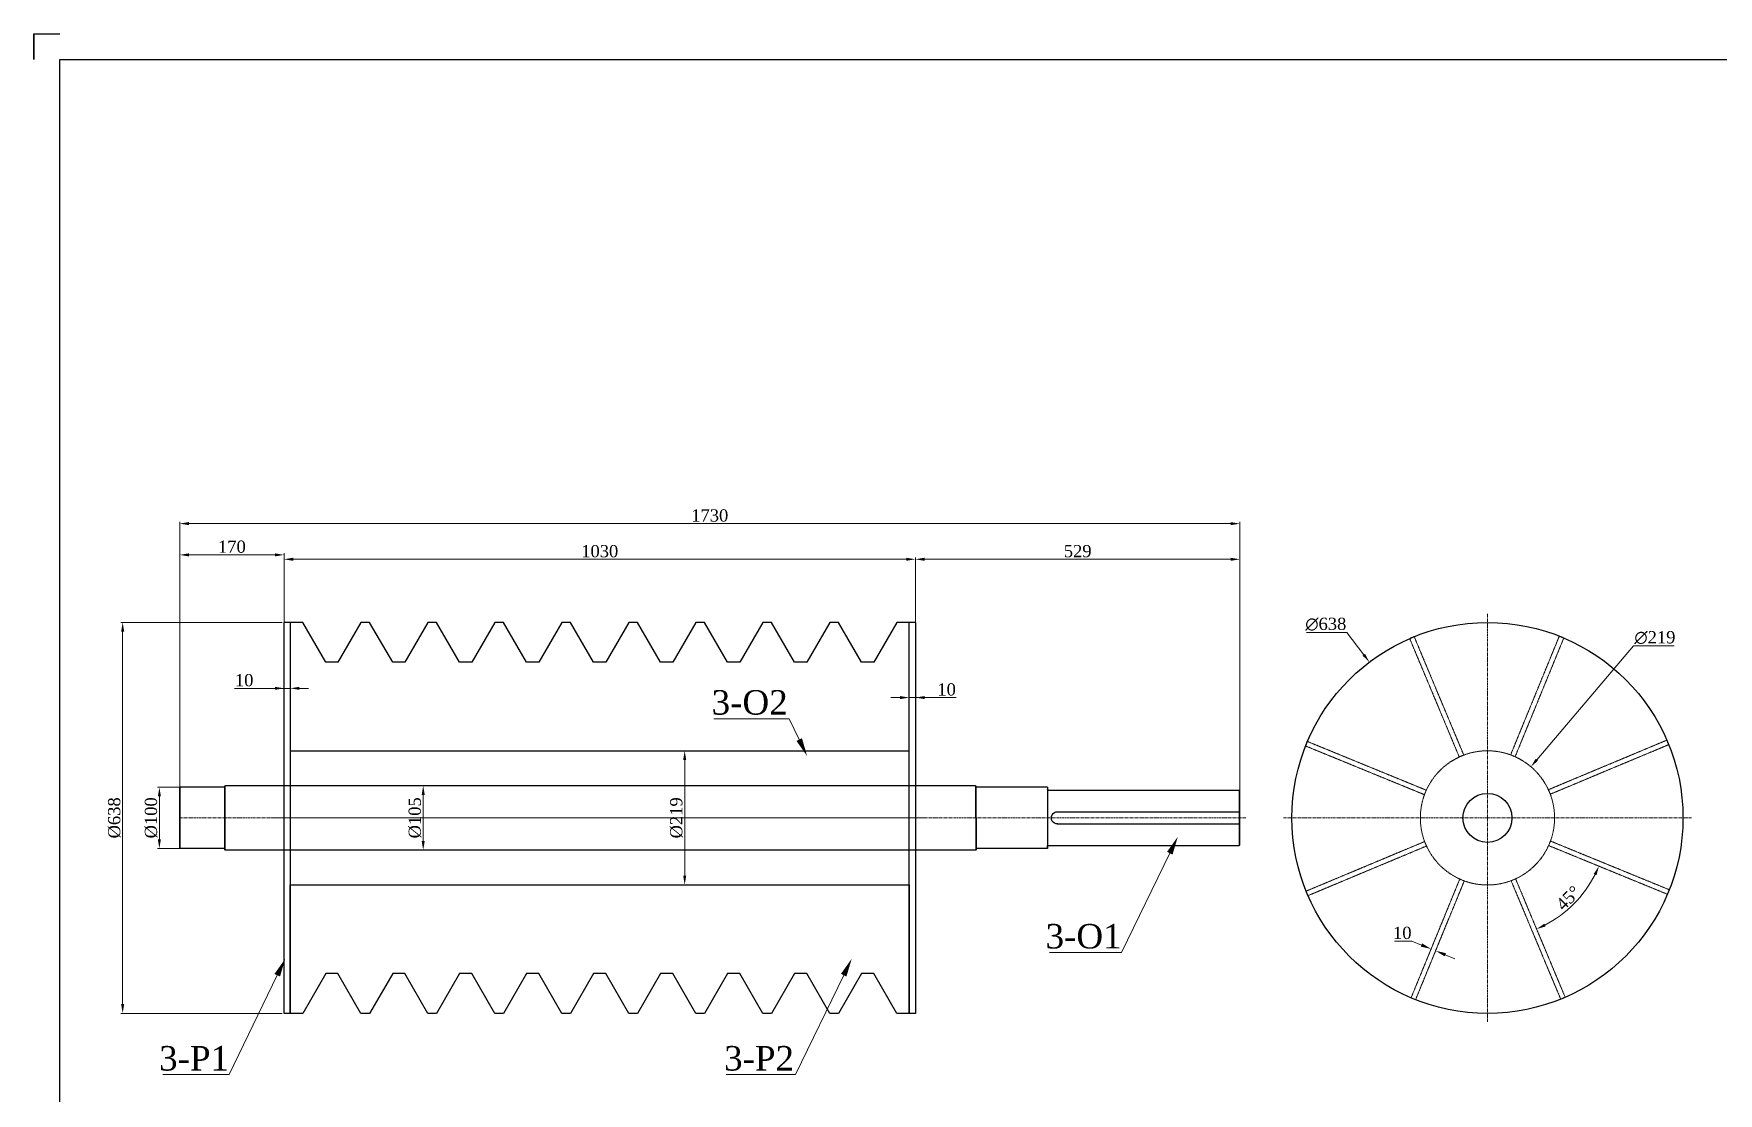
# Model space of a CAD drawing. Header units: inches. Extents: x 36705 to 45095, y -12195 to 29758.
# Drawn here: x 36922 to 39671, y 13944 to 15673 of the extents above; entities that cross this region are included whole.
import ezdxf

# ---------------------------------------------------------------- set-up
doc = ezdxf.new("R2010")
doc.units = ezdxf.units.IN
doc.header["$MEASUREMENT"] = 0
doc.linetypes.add('CENTER', pattern=[2, 1.25, -0.25, 0.25, -0.25])
doc.linetypes.add('HIDDEN', pattern=[0.375, 0.25, -0.125])
doc.layers.get('Defpoints').update_dxf_attribs({"lineweight": 5})
for name, color, linetype, lineweight in [('1.  0.2', 7, 'Continuous', 25), ('AM_3', 6, 'HIDDEN', 15), ('AM_5', 3, 'Continuous', 15), ('AM_7', 4, 'CENTER', 15)]:
    doc.layers.add(name, color=color, linetype=linetype, lineweight=lineweight)
doc.layers.add('Không in', color=7, linetype='Continuous', lineweight=25, plot=False)
doc.layers.add('TEXT', color=20, linetype='Continuous')
doc.styles.add('Chu va so', font='arial.ttf')
doc.styles.get("Standard").update_dxf_attribs({"font": 'arial.ttf'})
doc.styles.add('TCVN', font='times.ttf')
doc.dimstyles.new('Hien', dxfattribs={"dimtxt": 20, "dimasz": 15, "dimexe": 3, "dimexo": 3, "dimgap": 3, "dimtad": 1, "dimtoh": 1, "dimdec": 0, "dimzin": 0, "dimdsep": 46, "dimtxsty": 'TCVN', "dimcen": 0, "dimclrd": 8, "dimclre": 250, "dimclrt": 41, "dimadec": 0, "dimazin": 0, "dimtfac": 1, "dimtdec": 0, "dimtofl": 0, "dimtmove": 1, "dimatfit": 3, "dimfxl": 1, "dimtolj": 1, "dimtzin": 0, "dimlwd": 9, "dimlwe": 9, "dimarcsym": 0})
doc.dimstyles.new('Hien$0', dxfattribs={"dimtxt": 20, "dimasz": 17, "dimexe": 3, "dimexo": 3, "dimgap": 3, "dimtad": 1, "dimtoh": 1, "dimdec": 0, "dimzin": 0, "dimdsep": 46, "dimtxsty": 'TCVN', "dimcen": 0.09, "dimclrd": 8, "dimclre": 252, "dimclrt": 41, "dimadec": 0, "dimazin": 0, "dimtfac": 1, "dimtdec": 0, "dimtofl": 0, "dimtmove": 0, "dimatfit": 3, "dimfxl": 1, "dimtolj": 1, "dimtzin": 0, "dimlwd": 9, "dimlwe": 9, "dimarcsym": 0})
doc.dimstyles.new('Hien$2', dxfattribs={"dimtxt": 20, "dimasz": 15, "dimexe": 3, "dimexo": 3, "dimgap": 3, "dimtad": 1, "dimtoh": 1, "dimdec": 0, "dimzin": 0, "dimdsep": 46, "dimtxsty": 'TCVN', "dimcen": 0, "dimclrd": 8, "dimclre": 250, "dimclrt": 41, "dimadec": 0, "dimazin": 0, "dimtfac": 1, "dimtdec": 0, "dimtofl": 0, "dimtmove": 1, "dimatfit": 3, "dimfxl": 1, "dimtolj": 1, "dimtzin": 0, "dimlwd": 9, "dimlwe": 9, "dimarcsym": 0})

# ---------------------------------------------------------------- blocks, each defined once
blk = doc.blocks.new('*U5')
at = {"layer": 'AM_3', "ltscale": 3}
blk.add_lwpolyline([(44.1, -95.1), (-36.8, 98.2), (-44.1, 95.1), (36.8, -98.2)], close=True, dxfattribs=at)
blk = doc.blocks.new('*U6')
at = {"color": 0, "linetype": 'ByBlock', "lineweight": -2, "transparency": 16777216}
for p, rotation in [((1405, 52558.9), 314.9999999999999), ((1125.5, 52441.9), 44.99999999999999), ((1521.4, 52443.4), 270), ((1522, 52279.4), 225), ((1126.2, 52277.9), 89.99999999999999), ((1242.6, 52162.4), 134.9999999999999), ((1406.5, 52163), 180)]:
    blk.add_blockref('*U5', p, dxfattribs=dict(at, rotation=rotation))
blk.add_blockref('*U5', (1241, 52558.3), dxfattribs=at)
blk = doc.blocks.new('ff')
blk.add_circle((1323.8, 52360.6), 319)
at = {"layer": 'AM_3', "ltscale": 3}
blk.add_circle((1323.8, 52360.6), 109.5, dxfattribs=at)
at = {"layer": 'AM_7', "ltscale": 4}
for q in [(1323.8, 52694.5), (990, 52360.6), (1657.6, 52360.6), (1323.8, 52026.8)]:
    blk.add_line((1323.8, 52360.6), q, dxfattribs=at)
blk.add_blockref('*U6', (0, 0))
blk = doc.blocks.new('truc rotary')
at = {"ltscale": 0.02}
for p, q in [((4818.9, 62441.8), (4870.9, 62441.8)), ((4818.9, 62441.8), (4818.9, 62341.8)), ((4870.9, 62441.8), (4934.9, 62441.8)), ((4934.8, 62340.3), (4934.9, 62443.3)), ((4934.9, 62443.3), (4935.9, 62444.3)), ((4934.9, 62441.8), (4934.9, 62441.8)), ((4935.9, 62444.3), (4935.8, 62339.3)), ((4935.9, 62444.3), (6160.5, 62444.3)), ((6160.5, 62339.3), (6160.5, 62444.3)), ((6161.5, 62443.3), (6160.5, 62444.3)), ((6161.5, 62443.3), (6161.5, 62340.3)), ((6161.5, 62441.8), (6233.5, 62441.8)), ((6161.5, 62441.8), (6161.5, 62344.3)), ((6233.5, 62341.8), (6233.5, 62441.8)), ((6234.5, 62440.8), (6233.5, 62441.8)), ((4504.9, 62435.8), (4505.9, 62436.8)), ((4504.9, 62372.5), (4504.9, 62435.8)), ((4505.9, 62436.8), (4505.9, 62375.8)), ((4816.9, 62436.8), (4505.9, 62436.8)), ((6234.5, 62440.8), (6234.5, 62342.8)), ((4504.9, 62347.8), (4504.9, 62372.5)), ((4505.9, 62375.8), (4505.9, 62346.8)), ((4504.9, 62347.8), (4505.9, 62346.8)), ((4816.8, 62346.8), (4505.9, 62346.8)), ((4818.9, 62341.8), (4934.8, 62341.8)), ((4934.8, 62340.3), (4935.8, 62339.3)), ((4935.8, 62339.3), (6160.5, 62339.3)), ((6161.5, 62340.3), (6160.5, 62339.3)), ((6161.5, 62341.8), (6233.5, 62341.8)), ((6234.5, 62342.8), (6233.5, 62341.8))]:
    blk.add_line(p, q, dxfattribs=at)
for p, q in [((4802.4, 62401.8), (4504.9, 62401.8)), ((4802.7, 62381.8), (4504.9, 62381.8)), ((4818.9, 62341.8), (4818.9, 62346.8))]:
    blk.add_line(p, q)
for centre, radius, start, end in [((4816.9, 62438.8), 2, 269.7838, 0), ((4802.4, 62391.8), 12.5, 180, 180.0113), ((4802.4, 62391.8), 10, 268.0046, 90), ((4816.8, 62344.8), 2, 359.9484, 90.1645)]:
    blk.add_arc(centre, radius, start, end)
at = {"layer": 'AM_7', "color": 2, "ltscale": 4}
blk.add_line((4494.9, 62391.8), (6235.5, 62391.8), dxfattribs=at)
blk = doc.blocks.new('*D300')
at = {"color": 250, "lineweight": 9, "transparency": 16777216}
for p, q in [((37221.5, 14443.2), (37124.3, 14443.2)), ((37221.5, 14343.2), (37124.3, 14343.2))]:
    blk.add_line(p, q, dxfattribs=at)
at = {"color": 8, "lineweight": 9, "transparency": 16777216}
blk.add_line((37127.3, 14428.2), (37127.3, 14358.2), dxfattribs=at)
at = {"color": 8, "transparency": 16777216}
for points in [[(37124.8, 14428.2), (37129.8, 14428.2), (37127.3, 14443.2)], [(37124.8, 14358.2), (37129.8, 14358.2), (37127.3, 14343.2)]]:
    blk.add_solid(points, dxfattribs=at)
at = {"layer": 'Defpoints', "color": 0, "transparency": 16777216}
for p in [(37224.5, 14443.2), (37127.3, 14343.2), (37224.5, 14343.2)]:
    blk.add_point(p, dxfattribs=at)
at = {"color": 41, "transparency": 16777216, "insert": (37113.9, 14393.2), "char_height": 20, "attachment_point": 5, "rotation": 90, "style": 'TCVN'}
blk.add_mtext('\\A1;%%C100', dxfattribs=at)
blk = doc.blocks.new('*D301')
at = {"color": 250, "lineweight": 9, "transparency": 16777216}
for p, q in [((37255.9, 14445.7), (37560.7, 14445.7)), ((37255.9, 14340.7), (37560.7, 14340.7))]:
    blk.add_line(p, q, dxfattribs=at)
at = {"color": 8, "lineweight": 9, "transparency": 16777216}
blk.add_line((37557.7, 14430.7), (37557.7, 14355.7), dxfattribs=at)
at = {"color": 8, "transparency": 16777216}
for points in [[(37555.2, 14430.7), (37560.2, 14430.7), (37557.7, 14445.7)], [(37555.2, 14355.7), (37560.2, 14355.7), (37557.7, 14340.7)]]:
    blk.add_solid(points, dxfattribs=at)
at = {"layer": 'Defpoints', "color": 0, "transparency": 16777216}
for p in [(37252.9, 14445.7), (37252.9, 14340.7), (37557.7, 14340.7)]:
    blk.add_point(p, dxfattribs=at)
at = {"color": 41, "transparency": 16777216, "insert": (37544.3, 14393.2), "char_height": 20, "attachment_point": 5, "rotation": 90, "style": 'TCVN'}
blk.add_mtext('\\A1;%%C105', dxfattribs=at)
blk = doc.blocks.new('*D264')
at = {"color": 250, "lineweight": 9, "transparency": 16777216}
for p, q in [((37327.7, 14712.2), (37064.4, 14712.2)), ((37327.7, 14074.2), (37064.4, 14074.2))]:
    blk.add_line(p, q, dxfattribs=at)
at = {"color": 8, "lineweight": 9, "transparency": 16777216}
blk.add_line((37067.4, 14697.2), (37067.4, 14089.2), dxfattribs=at)
at = {"color": 8, "transparency": 16777216}
for points in [[(37064.9, 14697.2), (37069.9, 14697.2), (37067.4, 14712.2)], [(37064.9, 14089.2), (37069.9, 14089.2), (37067.4, 14074.2)]]:
    blk.add_solid(points, dxfattribs=at)
at = {"layer": 'Defpoints', "color": 0, "transparency": 16777216}
for p in [(37330.7, 14712.2), (37067.4, 14074.2), (37330.7, 14074.2)]:
    blk.add_point(p, dxfattribs=at)
at = {"color": 41, "transparency": 16777216, "insert": (37053.9, 14393.2), "char_height": 20, "attachment_point": 5, "rotation": 90, "style": 'TCVN'}
blk.add_mtext('\\A1;%%C638', dxfattribs=at)
blk = doc.blocks.new('*D265')
at = {"color": 250, "lineweight": 9, "transparency": 16777216}
for p, q in [((37160.4, 14431.6), (37160.4, 14825.4)), ((37330.7, 14419.4), (37330.7, 14825.4))]:
    blk.add_line(p, q, dxfattribs=at)
at = {"color": 8, "lineweight": 9, "transparency": 16777216}
blk.add_line((37175.4, 14822.4), (37315.7, 14822.4), dxfattribs=at)
at = {"color": 8, "transparency": 16777216}
for points in [[(37175.4, 14824.9), (37175.4, 14819.9), (37160.4, 14822.4)], [(37315.7, 14824.9), (37315.7, 14819.9), (37330.7, 14822.4)]]:
    blk.add_solid(points, dxfattribs=at)
at = {"layer": 'Defpoints', "color": 0, "transparency": 16777216}
for p in [(37330.7, 14822.4), (37160.4, 14428.6), (37330.7, 14416.4)]:
    blk.add_point(p, dxfattribs=at)
at = {"color": 41, "transparency": 16777216, "insert": (37245.6, 14835.6), "char_height": 20, "attachment_point": 5, "style": 'TCVN'}
blk.add_mtext('\\A1;170', dxfattribs=at)
blk = doc.blocks.new('*D266')
at = {"color": 250, "lineweight": 9, "transparency": 16777216}
for p, q in [((37330.7, 14419.4), (37330.7, 14818.2)), ((38360.7, 14631.3), (38360.7, 14818.2))]:
    blk.add_line(p, q, dxfattribs=at)
at = {"color": 8, "lineweight": 9, "transparency": 16777216}
blk.add_line((37345.7, 14815.2), (38345.7, 14815.2), dxfattribs=at)
at = {"color": 8, "transparency": 16777216}
for points in [[(37345.7, 14817.7), (37345.7, 14812.7), (37330.7, 14815.2)], [(38345.7, 14817.7), (38345.7, 14812.7), (38360.7, 14815.2)]]:
    blk.add_solid(points, dxfattribs=at)
at = {"layer": 'Defpoints', "color": 0, "transparency": 16777216}
for p in [(38360.7, 14815.2), (38360.7, 14628.3), (37330.7, 14416.4)]:
    blk.add_point(p, dxfattribs=at)
at = {"color": 41, "transparency": 16777216, "insert": (37845.7, 14828.3), "char_height": 20, "attachment_point": 5, "style": 'TCVN'}
blk.add_mtext('\\A1;1030', dxfattribs=at)
blk = doc.blocks.new('*D267')
at = {"color": 250, "lineweight": 9, "transparency": 16777216}
for p, q in [((38360.7, 14631.3), (38360.7, 14818.2)), ((38890, 14424.9), (38890, 14818.2))]:
    blk.add_line(p, q, dxfattribs=at)
at = {"color": 8, "lineweight": 9, "transparency": 16777216}
blk.add_line((38375.7, 14815.2), (38875, 14815.2), dxfattribs=at)
at = {"color": 8, "transparency": 16777216}
for points in [[(38375.7, 14817.7), (38375.7, 14812.7), (38360.7, 14815.2)], [(38875, 14817.7), (38875, 14812.7), (38890, 14815.2)]]:
    blk.add_solid(points, dxfattribs=at)
at = {"layer": 'Defpoints', "color": 0, "transparency": 16777216}
for p in [(38890, 14815.2), (38360.7, 14628.3), (38890, 14421.9)]:
    blk.add_point(p, dxfattribs=at)
at = {"color": 41, "transparency": 16777216, "insert": (38625.4, 14828.4), "char_height": 20, "attachment_point": 5, "style": 'TCVN'}
blk.add_mtext('\\A1;529', dxfattribs=at)
blk = doc.blocks.new('*D268')
at = {"color": 8, "lineweight": 9, "transparency": 16777216}
for p, q in [((37250.1, 14604.6), (37330.7, 14604.6)), ((37315.7, 14604.6), (37300.7, 14604.6)), ((37340.7, 14604.6), (37330.7, 14604.6)), ((37355.7, 14604.6), (37370.7, 14604.6))]:
    blk.add_line(p, q, dxfattribs=at)
at = {"color": 250, "lineweight": 9, "transparency": 16777216}
for p, q in [((37330.7, 14611.2), (37330.7, 14601.6)), ((37340.7, 14611.2), (37340.7, 14601.6))]:
    blk.add_line(p, q, dxfattribs=at)
at = {"color": 8, "transparency": 16777216}
for points in [[(37315.7, 14607.1), (37315.7, 14602.1), (37330.7, 14604.6)], [(37355.7, 14607.1), (37355.7, 14602.1), (37340.7, 14604.6)]]:
    blk.add_solid(points, dxfattribs=at)
at = {"layer": 'Defpoints', "color": 0, "transparency": 16777216}
for p in [(37330.7, 14614.2), (37330.7, 14604.6), (37340.7, 14614.2)]:
    blk.add_point(p, dxfattribs=at)
at = {"color": 41, "transparency": 16777216, "insert": (37265.6, 14617.8), "char_height": 20, "attachment_point": 5, "style": 'TCVN'}
blk.add_mtext('\\A1;10', dxfattribs=at)
blk = doc.blocks.new('*D269')
at = {"color": 250, "lineweight": 9, "transparency": 16777216}
for p, q in [((38350.7, 14604.5), (38350.7, 14586.5)), ((38360.7, 14604.5), (38360.7, 14586.5))]:
    blk.add_line(p, q, dxfattribs=at)
at = {"color": 8, "lineweight": 9, "transparency": 16777216}
for p, q in [((38335.7, 14589.5), (38320.7, 14589.5)), ((38350.7, 14589.5), (38360.7, 14589.5)), ((38427.1, 14589.5), (38360.7, 14589.5)), ((38375.7, 14589.5), (38390.7, 14589.5))]:
    blk.add_line(p, q, dxfattribs=at)
at = {"color": 8, "transparency": 16777216}
for points in [[(38335.7, 14592), (38335.7, 14587), (38350.7, 14589.5)], [(38375.7, 14592), (38375.7, 14587), (38360.7, 14589.5)]]:
    blk.add_solid(points, dxfattribs=at)
at = {"layer": 'Defpoints', "color": 0, "transparency": 16777216}
for p in [(38350.7, 14607.5), (38360.7, 14607.5), (38360.7, 14589.5)]:
    blk.add_point(p, dxfattribs=at)
at = {"color": 41, "transparency": 16777216, "insert": (38411.6, 14602.7), "char_height": 20, "attachment_point": 5, "style": 'TCVN'}
blk.add_mtext('\\A1;10', dxfattribs=at)
blk = doc.blocks.new('*D270')
at = {"color": 250, "lineweight": 9, "transparency": 16777216}
for p, q in [((37848.7, 14502.7), (37987.3, 14502.7)), ((37848.7, 14283.7), (37987.3, 14283.7))]:
    blk.add_line(p, q, dxfattribs=at)
at = {"color": 8, "lineweight": 9, "transparency": 16777216}
blk.add_line((37984.3, 14487.7), (37984.3, 14298.7), dxfattribs=at)
at = {"color": 8, "transparency": 16777216}
for points in [[(37981.8, 14487.7), (37986.8, 14487.7), (37984.3, 14502.7)], [(37981.8, 14298.7), (37986.8, 14298.7), (37984.3, 14283.7)]]:
    blk.add_solid(points, dxfattribs=at)
at = {"layer": 'Defpoints', "color": 0, "transparency": 16777216}
for p in [(37845.7, 14502.7), (37845.7, 14283.7), (37984.3, 14283.7)]:
    blk.add_point(p, dxfattribs=at)
at = {"color": 41, "transparency": 16777216, "insert": (37970.9, 14393.2), "char_height": 20, "attachment_point": 5, "rotation": 90, "style": 'TCVN'}
blk.add_mtext('\\A1;%%C219', dxfattribs=at)
blk = doc.blocks.new('*D271')
at = {"color": 8, "lineweight": 9, "transparency": 16777216}
for p, q in [((39532.4, 14673.9), (39374.5, 14488.1)), ((39598.8, 14673.9), (39532.4, 14673.9))]:
    blk.add_line(p, q, dxfattribs=at)
at = {"color": 8, "transparency": 16777216}
blk.add_solid([(39372.6, 14489.7), (39376.4, 14486.5), (39364.8, 14476.6)], dxfattribs=at)
at = {"layer": 'Defpoints', "color": 0, "transparency": 16777216}
for p in [(39364.8, 14476.6), (39223, 14309.8)]:
    blk.add_point(p, dxfattribs=at)
at = {"color": 41, "transparency": 16777216, "insert": (39567.1, 14687.3), "char_height": 20, "attachment_point": 5, "style": 'TCVN'}
blk.add_mtext('\\A1;∅219', dxfattribs=at)
blk = doc.blocks.new('*D272')
at = {"color": 8, "lineweight": 9, "transparency": 16777216}
for p, q in [((38998.8, 14695.8), (39064.6, 14695.8)), ((39064.6, 14695.8), (39092.2, 14659.4))]:
    blk.add_line(p, q, dxfattribs=at)
at = {"color": 8, "transparency": 16777216}
blk.add_solid([(39094.2, 14660.9), (39090.2, 14657.9), (39101.3, 14647.5)], dxfattribs=at)
at = {"layer": 'Defpoints', "color": 0, "transparency": 16777216}
for p in [(39101.3, 14647.5), (39486.6, 14139)]:
    blk.add_point(p, dxfattribs=at)
at = {"color": 41, "transparency": 16777216, "insert": (39030.2, 14709.2), "char_height": 20, "attachment_point": 5, "style": 'TCVN'}
blk.add_mtext('\\A1;∅638', dxfattribs=at)
blk = doc.blocks.new('*D273')
at = {"layer": 'AM_5', "color": 8, "lineweight": 9, "transparency": 16777216}
blk.add_arc((39301.3, 14385.8), 188.5, 297.2797, 333.1601, dxfattribs=at)
at = {"layer": 'AM_5', "color": 8, "transparency": 16777216}
for points in [[(39467.3, 14301.8), (39471.8, 14299.7), (39475.8, 14314.4)], [(39388.8, 14216), (39386.7, 14220.5), (39374.2, 14211.9)]]:
    blk.add_solid(points, dxfattribs=at)
at = {"layer": 'Defpoints', "color": 0, "transparency": 16777216}
for p in [(39393.7, 14348), (39339.9, 14293.7), (39587.6, 14268.6), (39416.7, 14236.7), (39420.8, 14100.5)]:
    blk.add_point(p, dxfattribs=at)
at = {"layer": 'AM_5', "color": 41, "transparency": 16777216, "insert": (39425.8, 14262.3), "char_height": 20, "attachment_point": 5, "rotation": 45.2199, "style": 'TCVN'}
blk.add_mtext('\\A1;45°', dxfattribs=at)
blk = doc.blocks.new('*D249')
at = {"color": 8, "lineweight": 9, "transparency": 16777216}
for p, q in [((37240.9, 13974.2), (37319.6, 14136.5)), ((37132.9, 13974.2), (37240.9, 13974.2))]:
    blk.add_line(p, q, dxfattribs=at)
at = {"color": 8, "transparency": 16777216}
blk.add_solid([(37315.1, 14138.6), (37324.1, 14134.3), (37332.7, 14163.4)], dxfattribs=at)
at = {"layer": 'Defpoints', "color": 0, "transparency": 16777216}
for p in [(37332.7, 14163.4), (37333, 14163.9)]:
    blk.add_point(p, dxfattribs=at)
at = {"color": 41, "transparency": 16777216, "insert": (37183.9, 14000.6), "char_height": 40, "attachment_point": 5, "style": 'TCVN'}
blk.add_mtext('\\A1;3-P1', dxfattribs=at)
blk = doc.blocks.new('*D250')
at = {"color": 8, "lineweight": 9, "transparency": 16777216}
for p, q in [((38165, 13974.2), (38243.7, 14136.5)), ((38052.2, 13974.2), (38165, 13974.2))]:
    blk.add_line(p, q, dxfattribs=at)
at = {"color": 8, "transparency": 16777216}
blk.add_solid([(38239.2, 14138.6), (38248.2, 14134.3), (38256.8, 14163.4)], dxfattribs=at)
at = {"layer": 'Defpoints', "color": 0, "transparency": 16777216}
for p in [(38256.8, 14163.4), (38257, 14163.9)]:
    blk.add_point(p, dxfattribs=at)
at = {"color": 41, "transparency": 16777216, "insert": (38105.6, 14000.6), "char_height": 40, "attachment_point": 5, "style": 'TCVN'}
blk.add_mtext('\\A1;3-P2', dxfattribs=at)
blk = doc.blocks.new('*D251')
at = {"color": 8, "lineweight": 9, "transparency": 16777216}
for p, q in [((38697, 14173.3), (38775.7, 14335.5)), ((38579.2, 14173.3), (38697, 14173.3))]:
    blk.add_line(p, q, dxfattribs=at)
at = {"color": 8, "transparency": 16777216}
blk.add_solid([(38771.2, 14337.7), (38780.2, 14333.4), (38788.8, 14362.5)], dxfattribs=at)
at = {"layer": 'Defpoints', "color": 0, "transparency": 16777216}
for p in [(38788.8, 14362.5), (38789, 14363)]:
    blk.add_point(p, dxfattribs=at)
at = {"color": 41, "transparency": 16777216, "insert": (38635.1, 14199.8), "char_height": 40, "attachment_point": 5, "style": 'TCVN'}
blk.add_mtext('\\A1;3-O1', dxfattribs=at)
blk = doc.blocks.new('*D252')
at = {"color": 8, "lineweight": 9, "transparency": 16777216}
for p, q in [((38032.1, 14555), (38154.6, 14555)), ((38154.6, 14555), (38171.1, 14520.9))]:
    blk.add_line(p, q, dxfattribs=at)
at = {"color": 8, "transparency": 16777216}
blk.add_solid([(38175.6, 14523.1), (38166.6, 14518.8), (38184.1, 14493.9)], dxfattribs=at)
at = {"layer": 'Defpoints', "color": 0, "transparency": 16777216}
for p in [(38184.1, 14493.9), (38184.3, 14493.5)]:
    blk.add_point(p, dxfattribs=at)
at = {"color": 41, "transparency": 16777216, "insert": (38090.3, 14581.4), "char_height": 40, "attachment_point": 5, "style": 'TCVN'}
blk.add_mtext('\\A1;3-O2', dxfattribs=at)
blk = doc.blocks.new('*D302')
at = {"color": 252, "lineweight": 9, "transparency": 16777216}
for p, q in [((39223.7, 14232.4), (39200.8, 14176.5)), ((39231.1, 14229.3), (39208.2, 14173.5))]:
    blk.add_line(p, q, dxfattribs=at)
at = {"color": 8, "lineweight": 9, "transparency": 16777216}
for p, q in [((39170.5, 14192.2), (39142.5, 14192.2)), ((39186.2, 14185.7), (39170.5, 14192.2)), ((39225.1, 14169.8), (39240.8, 14163.4))]:
    blk.add_line(p, q, dxfattribs=at)
at = {"color": 8, "transparency": 16777216}
for points in [[(39187.3, 14188.4), (39185.2, 14183.1), (39202, 14179.3)], [(39226.2, 14172.4), (39224, 14167.2), (39209.4, 14176.3)]]:
    blk.add_solid(points, dxfattribs=at)
at = {"layer": 'Defpoints', "color": 0, "transparency": 16777216}
for p in [(39224.8, 14235.1), (39232.2, 14232.1), (39202, 14179.3)]:
    blk.add_point(p, dxfattribs=at)
at = {"color": 41, "transparency": 16777216, "insert": (39155, 14205.4), "char_height": 20, "attachment_point": 5, "style": 'TCVN'}
blk.add_mtext('\\A1;10', dxfattribs=at)
blk = doc.blocks.new('KHUNG TEN A4 - TD - 13.2.2023')
for p, q in [((0, 216), (0, 213)), ((0, 213), (0, 216)), ((0, 216), (3, 216))]:
    blk.add_line(p, q)
blk.add_lwpolyline([(3, 213), (300, 213), (300, 3), (3, 3)], close=True)
at = {"layer": '1.  0.2'}
blk.add_line((0, 216), (0, 213), dxfattribs=at)
at = {"layer": 'Không in'}
blk.add_lwpolyline([(0, 216), (3, 216)], dxfattribs=at)
at = {"width": 0.85}
for tag, p in [('REV4', (226.38, 94.23)), ('NGAY_REV04', (229.9, 94.23)), ('DESCRIPTION_4', (241.49, 94.23, 0)), ('DESCRIPTION_3', (241.49, 89.23, 0)), ('DESCRIPTION_2', (241.49, 84.23, 0)), ('DESCRIPTION_1', (241.49, 79.23, 0)), ('DESCRIPTION_0', (241.49, 74.23, 0))]:
    blk.add_attdef(tag, p, '', height=1.5, dxfattribs=at)
at = {"layer": 'TEXT', "ltscale": 0.1, "style": 'Chu va so'}
for tag, p, height, width in [('REV3', (226.38, 89.23), 1.5, 0.85), ('NGAY_REV03', (229.9, 89.23), 1.5, 0.85), ('REV2', (226.38, 84.23), 1.5, 0.85), ('NGAY_REV02', (229.9, 84.23), 1.5, 0.85), ('REV1', (226.38, 79.23), 1.5, 0.85), ('NGAY_REV01', (229.9, 79.23), 1.5, 0.85), ('REV0', (226.38, 74.23), 1.5, 0.85), ('NGAY_REV0', (229.9, 74.23), 1.5, 0.85), ('NGUOI_VE', (252.6, 69.23), 1.5, 0.85), ('NGUOI_KIEM_1', (264.6, 69.23), 1.5, 0.9), ('NGUOI_KIEM_2', (276.6, 69.23), 1.5, 0.9), ('STT-BV', (232.09, 3.98), 2, 0.85)]:
    blk.add_attdef(tag, p, '', height=height, dxfattribs=dict(at, width=width))
at = {"layer": 'TEXT', "ltscale": 0.1, "width": 0.85}
blk.add_attdef('NGUOI_DUYET', (288.6, 69.23), '', height=1.5, dxfattribs=at)
at = {"layer": 'TEXT', "lineweight": 25, "ltscale": 0.1, "style": 'Chu va so'}
for tag, p, height in [('PROJECT_CODE', (231.95, 28.65), 3.6), ('TITLE1', (231.95, 19.98), 2), ('TITLE2', (231.95, 16.05), 2), ('TITLE3', (231.95, 12.12), 2)]:
    blk.add_attdef(tag, p, '', height=height, dxfattribs=at)
at = {"layer": 'TEXT', "ltscale": 0.1, "style": 'Chu va so'}
for tag, p in [('A4_A4', (292.03, 6, 0)), ('REV.', (297.2, 6, 0))]:
    blk.add_attdef(tag, p, '', height=1.5, dxfattribs=at)
blk = doc.blocks.new('*D317')
at = {"color": 250, "lineweight": 9, "transparency": 16777216}
for p, q in [((37160.4, 14440.2), (37160.4, 14876.4)), ((38890, 14440.2), (38890, 14876.4))]:
    blk.add_line(p, q, dxfattribs=at)
at = {"color": 8, "lineweight": 9, "transparency": 16777216}
blk.add_line((38875, 14873.4), (37175.4, 14873.4), dxfattribs=at)
at = {"color": 8, "transparency": 16777216}
for points in [[(37175.4, 14875.9), (37175.4, 14870.9), (37160.4, 14873.4)], [(38875, 14875.9), (38875, 14870.9), (38890, 14873.4)]]:
    blk.add_solid(points, dxfattribs=at)
at = {"layer": 'Defpoints', "color": 0, "transparency": 16777216}
for p in [(37160.4, 14873.4), (37160.4, 14437.2), (38890, 14437.2)]:
    blk.add_point(p, dxfattribs=at)
at = {"color": 41, "transparency": 16777216, "insert": (38025.2, 14886.6), "char_height": 20, "attachment_point": 5, "style": 'TCVN'}
blk.add_mtext('\\A1;1730', dxfattribs=at)

msp = doc.modelspace()

# ---------------------------------------------------------------- linework, layer by layer
for p, q in [((37330.72461, 14074.20326), (37330.72461, 14712.20326)), ((37340.73446, 14712.20326), (37330.72461, 14712.20326)), ((37340.73446, 14712.20326), (37340.73446, 14074.20326)), ((38350.73446, 14074.20326), (38350.73446, 14712.20326)), ((38350.73446, 14074.20326), (38350.73446, 14712.20326)), ((38360.74431, 14712.20326), (38350.73446, 14712.20326)), ((38360.74431, 14712.20326), (38360.74431, 14074.20326)), ((38360.74431, 14712.20326), (38360.74431, 14074.20326)), ((37340.73446, 14692.60121), (37340.73446, 14692.65023)), ((37340.73446, 14074.20326), (37330.72461, 14074.20326)), ((38360.74431, 14074.20326), (38350.73446, 14074.20326))]:
    msp.add_line(p, q)
for points in [[(37340.73446, 14502.70326), (38350.73446, 14502.70326), (38350.73446, 14712.20326), (38330.39036, 14712.20326), (38292.86259, 14647.20326), (38272.86259, 14647.20326), (38235.33482, 14712.20326), (38221.10833, 14712.20326), (38183.58056, 14647.20326), (38163.58056, 14647.20326), (38126.05279, 14712.20326), (38111.82629, 14712.20326), (38074.29853, 14647.20326), (38054.29853, 14647.20326), (38016.77076, 14712.20326), (38002.54426, 14712.20326), (37965.01649, 14647.20326), (37945.01649, 14647.20326), (37907.48873, 14712.20326), (37893.26223, 14712.20326), (37855.73446, 14647.20326), (37835.73446, 14647.20326), (37798.20669, 14712.20326), (37783.9802, 14712.20326), (37746.45243, 14647.20326), (37726.45243, 14647.20326), (37688.92466, 14712.20326), (37674.69817, 14712.20326), (37637.1704, 14647.20326), (37617.1704, 14647.20326), (37579.64263, 14712.20326), (37565.41613, 14712.20326), (37527.88837, 14647.20326), (37507.88837, 14647.20326), (37470.3606, 14712.20326), (37456.1341, 14712.20326), (37418.60633, 14647.20326), (37398.60633, 14647.20326), (37361.07857, 14712.20326), (37340.73446, 14712.20326)], [(37340.73446, 14283.70132), (38350.73446, 14283.70132), (38350.73446, 14074.20132), (38330.39036, 14074.20132), (38292.86259, 14139.20132), (38272.86259, 14139.20132), (38235.33482, 14074.20132), (38221.10833, 14074.20132), (38183.58056, 14139.20132), (38163.58056, 14139.20132), (38126.05279, 14074.20132), (38111.82629, 14074.20132), (38074.29853, 14139.20132), (38054.29853, 14139.20132), (38016.77076, 14074.20132), (38002.54426, 14074.20132), (37965.01649, 14139.20132), (37945.01649, 14139.20132), (37907.48873, 14074.20132), (37893.26223, 14074.20132), (37855.73446, 14139.20132), (37835.73446, 14139.20132), (37798.20669, 14074.20132), (37783.9802, 14074.20132), (37746.45243, 14139.20132), (37726.45243, 14139.20132), (37688.92466, 14074.20132), (37674.69817, 14074.20132), (37637.1704, 14139.20132), (37617.1704, 14139.20132), (37579.64263, 14074.20132), (37565.41613, 14074.20132), (37527.88837, 14139.20132), (37507.88837, 14139.20132), (37470.3606, 14074.20132), (37456.1341, 14074.20132), (37418.60633, 14139.20132), (37398.60633, 14139.20132), (37361.07857, 14074.20132), (37340.73446, 14074.20132)]]:
    msp.add_lwpolyline(points, close=True)
msp.add_circle((39293.92394, 14393.20326), 40)
at = {"layer": 'AM_3', "color": 5, "ltscale": 0.02}
msp.add_line((37340.73446, 14177.00362), (37340.73446, 14177.05248), dxfattribs=at)
at = {"layer": 'AM_7', "color": 5, "ltscale": 5}
msp.add_line((37314.4586, 14393.20326), (38377.01032, 14393.20326), dxfattribs=at)

# ---------------------------------------------------------------- block references
msp.add_blockref('ff', (37970.13136, -37967.43698))
at = {"xscale": -1}
msp.add_blockref('truc rotary', (43394.8896, -47998.592), dxfattribs=at)

# ---------------------------------------------------------------- dimensions: what is measured, and where the dimension line sits
for base, p1, p2, picture, middle in [((37330.72461, 14822.39473), (37160.4389, 14428.64257), (37330.72461, 14416.39992), '*D265', (37245.58175, 14835.59661)), ((38360.74431, 14815.16222), (37330.72461, 14416.39992), (38360.74431, 14628.33064), '*D266', (37845.73446, 14828.33526)), ((38890.03087, 14815.16222), (38360.74431, 14628.33064), (38890.03087, 14421.86924), '*D267', (38625.38759, 14828.3641))]:
    dim = msp.add_linear_dim(base=base, p1=p1, p2=p2, dimstyle='Hien')
    dim.commit()
    dim.dimension.update_dxf_attribs({"geometry": picture, "text_midpoint": middle})
for base, p1, p2, picture, middle in [((37067.37865, 14074.20326), (37330.72461, 14712.20326), (37330.72461, 14074.20326), '*D264', (37053.94606, 14393.20326)), ((37984.32618, 14283.70132), (37845.73446, 14502.70326), (37845.73446, 14283.70132), '*D270', (37970.8936, 14393.20229)), ((37127.2856, 14343.20326), (37224.51232, 14443.20326), (37224.51232, 14343.20326), '*D300', (37113.85301, 14393.20326)), ((37557.69298, 14340.70326), (37252.93858, 14445.70326), (37252.93858, 14340.70326), '*D301', (37544.26039, 14393.20326))]:
    dim = msp.add_linear_dim(base=base, p1=p1, p2=p2, angle=90, text='%%C<>', dimstyle='Hien')
    dim.commit()
    dim.dimension.update_dxf_attribs({"geometry": picture, "text_midpoint": middle})
for p1, p2, picture, middle in [((39486.58507, 14138.954), (39101.26281, 14647.45253), '*D272', (39064.63919, 14695.78364)), ((39223.01785, 14309.76121), (39364.83003, 14476.64531), '*D271', (39532.44876, 14673.89847))]:
    dim = msp.add_diameter_dim_2p(p1=p1, p2=p2, dimstyle='Hien')
    dim.commit()
    dim.dimension.update_dxf_attribs({"geometry": picture, "text_midpoint": middle, "dimtype": 163})
for base, p1, p2, picture, middle in [((37330.72461, 14604.639), (37340.73446, 14614.20982), (37330.72461, 14614.20982), '*D268', (37265.62664, 14601.15869)), ((38360.74431, 14589.54998), (38350.73446, 14607.45326), (38360.74431, 14607.45326), '*D269', (38411.62755, 14591.73656))]:
    dim = msp.add_linear_dim(base=base, p1=p1, p2=p2, dimstyle='Hien')
    dim.commit()
    dim.dimension.update_dxf_attribs({"geometry": picture, "text_midpoint": middle, "dimtype": 160})
for p1, p2, text, picture, middle in [((38184.33794, 14493.47037), (38184.12026, 14493.9205), '3-O2', '*D252', (38154.59591, 14554.97255)), ((38789.01875, 14362.98735), (38788.80046, 14362.53752), '3-O1', '*D251', (38696.97157, 14173.30922)), ((37332.96013, 14163.89277), (37332.74184, 14163.44294), '3-P1', '*D249', (37240.91295, 13974.21464)), ((38257.01877, 14163.89277), (38256.80048, 14163.44294), '3-P2', '*D250', (38164.97159, 13974.21464))]:
    dim = msp.add_diameter_dim_2p(p1=p1, p2=p2, text=text, dimstyle='Hien', override={"dimscale": 2})
    dim.commit()
    dim.dimension.update_dxf_attribs({"geometry": picture, "text_midpoint": middle, "dimtype": 163})
dim = msp.add_aligned_dim(p1=(39232.24249, 14232.10925), p2=(39224.83976, 14235.14233), distance=60.35225, text='10', dimstyle='Hien$0')
dim.commit()
dim.dimension.update_dxf_attribs({"geometry": '*D302', "text_midpoint": (39154.98748, 14205.35954)})
at = {"layer": 'AM_5'}
dim = msp.add_angular_dim_2l(base=(39416.68662, 14236.71078), line1=((39420.81968, 14100.50125), (39339.90531, 14293.74491)), line2=((39393.73227, 14347.9866), (39587.59128, 14268.55779)), dimstyle='Hien$2', override={"dimpost": ''}, dxfattribs=at)
dim.commit()
dim.dimension.update_dxf_attribs({"geometry": '*D273', "text_midpoint": (39425.81477, 14262.32086)})

# ---------------------------------------------------------------- next in the draw order: block references
at = {"xscale": 14.12591618355772, "yscale": 14.12591618355772, "zscale": 14.12591618355772}
msp.add_blockref('KHUNG TEN A4 - TD - 13.2.2023', (36922.25216, 12621.7419, -16.93531), dxfattribs=at)

# ---------------------------------------------------------------- next in the draw order: dimensions: what is measured, and where the dimension line sits
dim = msp.add_linear_dim(base=(37160.4389, 14873.42561), p1=(38890.03087, 14437.23632), p2=(37160.4389, 14437.23632), dimstyle='Hien$0', override={"dimasz": 15, "dimcen": 0, "dimclre": 250, "dimtmove": 1})
dim.commit()
dim.dimension.update_dxf_attribs({"geometry": '*D317', "text_midpoint": (38025.23488, 14886.62748)})

doc.saveas('drawing.dxf')
